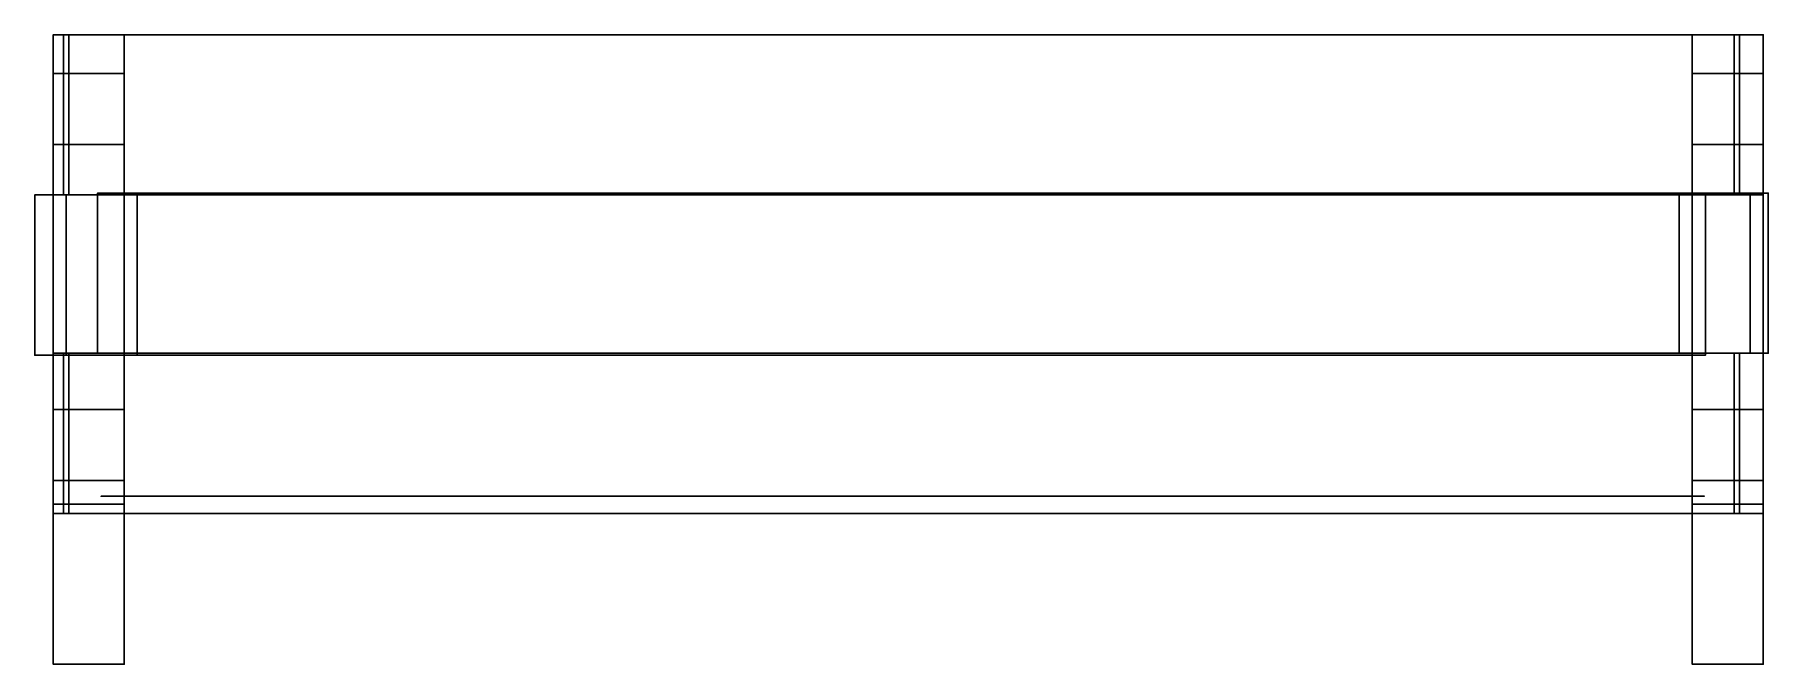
# Model space of a CAD drawing. Header units: metres. Extents: x -295 to 291, y 118 to 331.
import ezdxf

# ---------------------------------------------------------------- set-up
doc = ezdxf.new("R2010")
doc.units = ezdxf.units.M

msp = doc.modelspace()

# ---------------------------------------------------------------- linework, layer by layer
at = {"layer": 'layer1', "color": 1}
for points in [[(-265.10278, 330.68179, 416.38379), (-289.11615, 330.68179, 416.38379), (-289.11615, 276.54147, 416.38379), (-265.10278, 276.54147, 416.38379)], [(-289.11615, 330.68179, 416.38379), (-289.11615, 330.68179, -416.38379), (-289.11615, 276.54147, -416.38379), (-289.11615, 276.54147, 416.38379)], [(-289.11615, 330.68179, -416.38379), (-265.10278, 330.68179, -416.38379), (-265.10278, 276.54147, -416.38379), (-289.11615, 276.54147, -416.38379)], [(-265.10278, 330.68179, -416.38379), (-289.11615, 330.68179, -416.38379), (-289.11615, 330.68179, 416.38379), (-265.10278, 330.68179, 416.38379)], [(-285.61755, 276.54144, -439.61536), (-285.61755, 330.68173, -439.61536), (279.33038, 330.68179, -439.61536), (279.33038, 276.5415, -439.61536)], [(279.33038, 276.5415, -415.60193), (279.33038, 330.68179, -415.60193), (-285.61755, 330.68173, -415.60193), (-285.61755, 276.54144, -415.60193)], [(-285.61755, 330.68173, -415.60193), (279.33038, 330.68179, -415.60193), (279.33038, 330.68179, -439.61536), (-285.61755, 330.68173, -439.61536)], [(-285.61755, 276.54144, -415.60193), (-285.61755, 330.68173, -415.60193), (-285.61755, 330.68173, -439.61536), (-285.61755, 276.54144, -439.61536)], [(281.08899, 330.68185, 427.72839), (-283.85895, 330.68173, 427.72839), (-283.85895, 276.54144, 427.72839), (281.08899, 276.5415, 427.72839)], [(-283.85895, 330.68173, 403.71497), (281.08899, 330.68185, 403.71497), (281.08899, 276.5415, 403.71497), (-283.85895, 276.54144, 403.71497)], [(-283.85895, 330.68173, 403.71497), (-283.85895, 330.68173, 427.72839), (281.08899, 330.68185, 427.72839), (281.08899, 330.68185, 403.71497)], [(-283.85895, 330.68173, 427.72839), (-283.85895, 330.68173, 403.71497), (-283.85895, 276.54144, 403.71497), (-283.85895, 276.54144, 427.72839)], [(-265.10278, 330.68179, -416.38379), (-265.10278, 330.68179, 416.38379), (-265.10278, 276.54147, 416.38379), (-265.10278, 276.54147, -416.38379)], [(289.11615, 276.5415, 404.86035), (289.11615, 330.68179, 404.86035), (265.10272, 330.68179, 404.86035), (265.10272, 276.5415, 404.86035)], [(265.10272, 276.5415, 404.86035), (265.10272, 330.68179, 404.86035), (265.10272, 330.68173, -427.90723), (265.10272, 276.54144, -427.90723)], [(265.10272, 330.68173, -427.90723), (265.10272, 330.68179, 404.86035), (289.11615, 330.68179, 404.86035), (289.11615, 330.68173, -427.90723)], [(265.10272, 276.54144, -427.90723), (265.10272, 330.68173, -427.90723), (289.11615, 330.68173, -427.90723), (289.11615, 276.54144, -427.90723)], [(279.33038, 276.5415, -439.61536), (279.33038, 330.68179, -439.61536), (279.33038, 330.68179, -415.60193), (279.33038, 276.5415, -415.60193)], [(281.08899, 330.68185, 403.71497), (281.08899, 330.68185, 427.72839), (281.08899, 276.5415, 427.72839), (281.08899, 276.5415, 403.71497)], [(289.11615, 276.54144, -427.90723), (289.11615, 330.68173, -427.90723), (289.11615, 330.68179, 404.86035), (289.11615, 276.5415, 404.86035)], [(-289.11615, 180.03381, 402.8241), (-289.11615, 204.02847, 484.32477), (-289.11615, 293.62552, 484.32477), (-289.11615, 317.62015, 402.8241)], [(-289.11615, 317.62015, 402.8241), (-289.11615, 293.62552, 484.32477), (-265.10278, 293.62552, 484.32477), (-265.10278, 317.62015, 402.8241)], [(-265.10278, 317.62015, 402.8241), (-265.10278, 293.62552, 484.32477), (-265.10278, 204.02847, 484.32477), (-265.10278, 180.03381, 402.8241)], [(289.11615, 317.62015, 402.8241), (265.10278, 317.62015, 402.8241), (265.10278, 293.62552, 484.32477), (289.11615, 293.62552, 484.32477)], [(265.10278, 317.62015, 402.8241), (265.10278, 180.03381, 402.8241), (265.10278, 204.02847, 484.32477), (265.10278, 293.62552, 484.32477)], [(289.11615, 180.03381, 402.8241), (289.11615, 317.62015, 402.8241), (289.11615, 293.62552, 484.32477), (289.11615, 204.02847, 484.32477)], [(-265.10278, 204.02847, 484.32477), (-265.10278, 293.62552, 484.32477), (-289.11615, 293.62552, 484.32477), (-289.11615, 204.02847, 484.32477)], [(265.10278, 204.02847, 484.32477), (289.11615, 204.02847, 484.32477), (289.11615, 293.62552, 484.32477), (265.10278, 293.62552, 484.32477)], [(269.56561, 276.51514, 423.37842), (-295.38245, 276.51514, 423.37842), (-295.38245, 222.37477, 423.37842), (269.56561, 222.37483, 423.37842)], [(-295.38245, 276.51514, 423.37842), (-295.38245, 276.51514, 399.36499), (-295.38245, 222.37477, 399.36499), (-295.38245, 222.37477, 423.37842)], [(-295.38245, 276.51514, 399.36499), (269.56561, 276.51514, 399.36499), (269.56561, 222.37483, 399.36499), (-295.38245, 222.37477, 399.36499)], [(-295.38245, 276.51514, 399.36499), (-295.38245, 276.51514, 423.37842), (269.56561, 276.51514, 423.37842), (269.56561, 276.51514, 399.36499)], [(-265.10278, 276.54147, 416.38379), (-289.11615, 276.54147, 416.38379), (-289.11615, 276.54147, -416.38379), (-265.10278, 276.54147, -416.38379)], [(279.33038, 276.5415, -415.60193), (-285.61755, 276.54144, -415.60193), (-285.61755, 276.54144, -439.61536), (279.33038, 276.5415, -439.61536)], [(-260.75281, 276.51514, 404.86029), (-284.76624, 276.51514, 404.86029), (-284.76624, 222.37483, 404.86029), (-260.75281, 222.37483, 404.86029)], [(-284.76624, 276.51514, 404.86029), (-284.76624, 276.51514, -427.90729), (-284.76624, 222.37483, -427.90729), (-284.76624, 222.37483, 404.86029)], [(-284.76624, 276.51514, -427.90729), (-260.75281, 276.51514, -427.90729), (-260.75281, 222.37483, -427.90729), (-284.76624, 222.37483, -427.90729)], [(-260.75281, 276.51514, -427.90729), (-284.76624, 276.51514, -427.90729), (-284.76624, 276.51514, 404.86029), (-260.75281, 276.51514, 404.86029)], [(281.08899, 276.5415, 403.71497), (281.08899, 276.5415, 427.72839), (-283.85895, 276.54144, 427.72839), (-283.85895, 276.54144, 403.71497)], [(-274.09418, 223.03368, -435.26538), (-274.09418, 277.17398, -435.26538), (290.85388, 277.17404, -435.26538), (290.85388, 223.03371, -435.26538)], [(290.85388, 223.03371, -411.25195), (290.85388, 277.17404, -411.25195), (-274.09418, 277.17398, -411.25195), (-274.09418, 223.03368, -411.25195)], [(-274.09418, 277.17398, -411.25195), (290.85388, 277.17404, -411.25195), (290.85388, 277.17404, -435.26538), (-274.09418, 277.17398, -435.26538)], [(-274.09418, 223.03368, -411.25195), (-274.09418, 277.17398, -411.25195), (-274.09418, 277.17398, -435.26538), (-274.09418, 223.03368, -435.26538)], [(-260.75281, 276.51514, -427.90729), (-260.75281, 276.51514, 404.86029), (-260.75281, 222.37483, 404.86029), (-260.75281, 222.37483, -427.90729)], [(284.76617, 223.03371, 416.38379), (284.76617, 277.17404, 416.38379), (260.75281, 277.17404, 416.38379), (260.75281, 223.03371, 416.38379)], [(260.75281, 223.03371, 416.38379), (260.75281, 277.17404, 416.38379), (260.75281, 277.17398, -416.38379), (260.75281, 223.03368, -416.38379)], [(260.75281, 277.17398, -416.38379), (260.75281, 277.17404, 416.38379), (284.76617, 277.17404, 416.38379), (284.76617, 277.17398, -416.38379)], [(260.75281, 223.03368, -416.38379), (260.75281, 277.17398, -416.38379), (284.76617, 277.17398, -416.38379), (284.76617, 223.03368, -416.38379)], [(265.10272, 276.5415, 404.86035), (265.10272, 276.54144, -427.90723), (289.11615, 276.54144, -427.90723), (289.11615, 276.5415, 404.86035)], [(269.56561, 276.51514, 399.36499), (269.56561, 276.51514, 423.37842), (269.56561, 222.37483, 423.37842), (269.56561, 222.37483, 399.36499)], [(284.76617, 223.03368, -416.38379), (284.76617, 277.17398, -416.38379), (284.76617, 277.17404, 416.38379), (284.76617, 223.03371, 416.38379)], [(290.85388, 223.03371, -435.26538), (290.85388, 277.17404, -435.26538), (290.85388, 277.17404, -411.25195), (290.85388, 223.03371, -411.25195)], [(-265.10278, 223.00735, 416.38379), (-289.11615, 223.00735, 416.38379), (-289.11615, 168.86696, 416.38379), (-265.10278, 168.86696, 416.38379)], [(-289.11615, 223.00735, 416.38379), (-289.11615, 223.00735, -416.38379), (-289.11615, 168.86696, -416.38379), (-289.11615, 168.86696, 416.38379)], [(-289.11615, 223.00735, -416.38379), (-265.10278, 223.00735, -416.38379), (-265.10278, 168.86696, -416.38379), (-289.11615, 168.86696, -416.38379)], [(-265.10278, 223.00735, -416.38379), (-289.11615, 223.00735, -416.38379), (-289.11615, 223.00735, 416.38379), (-265.10278, 223.00735, 416.38379)], [(-285.61755, 168.86693, -439.61536), (-285.61755, 223.00732, -439.61536), (279.33038, 223.00735, -439.61536), (279.33038, 168.86697, -439.61536)], [(279.33038, 168.86697, -415.60193), (279.33038, 223.00735, -415.60193), (-285.61755, 223.00732, -415.60193), (-285.61755, 168.86693, -415.60193)], [(-285.61755, 223.00732, -415.60193), (279.33038, 223.00735, -415.60193), (279.33038, 223.00735, -439.61536), (-285.61755, 223.00732, -439.61536)], [(-285.61755, 168.86693, -415.60193), (-285.61755, 223.00732, -415.60193), (-285.61755, 223.00732, -439.61536), (-285.61755, 168.86693, -439.61536)], [(281.08899, 223.00742, 427.72839), (-283.85895, 223.00732, 427.72839), (-283.85895, 168.86691, 427.72839), (281.08899, 168.867, 427.72839)], [(-283.85895, 223.00732, 403.71497), (281.08899, 223.00742, 403.71497), (281.08899, 168.867, 403.71497), (-283.85895, 168.86691, 403.71497)], [(-283.85895, 223.00732, 403.71497), (-283.85895, 223.00732, 427.72839), (281.08899, 223.00742, 427.72839), (281.08899, 223.00742, 403.71497)], [(-283.85895, 223.00732, 427.72839), (-283.85895, 223.00732, 403.71497), (-283.85895, 168.86691, 403.71497), (-283.85895, 168.86691, 427.72839)], [(290.85388, 223.03371, -411.25195), (-274.09418, 223.03368, -411.25195), (-274.09418, 223.03368, -435.26538), (290.85388, 223.03371, -435.26538)], [(-265.10278, 223.00735, -416.38379), (-265.10278, 223.00735, 416.38379), (-265.10278, 168.86696, 416.38379), (-265.10278, 168.86696, -416.38379)], [(260.75281, 223.03371, 416.38379), (260.75281, 223.03368, -416.38379), (284.76617, 223.03368, -416.38379), (284.76617, 223.03371, 416.38379)], [(289.11615, 168.86697, 404.86035), (289.11615, 223.00735, 404.86035), (265.10272, 223.00735, 404.86035), (265.10272, 168.86697, 404.86035)], [(265.10272, 168.86697, 404.86035), (265.10272, 223.00735, 404.86035), (265.10272, 223.00732, -427.90723), (265.10272, 168.86693, -427.90723)], [(265.10272, 223.00732, -427.90723), (265.10272, 223.00735, 404.86035), (289.11615, 223.00735, 404.86035), (289.11615, 223.00732, -427.90723)], [(265.10272, 168.86693, -427.90723), (265.10272, 223.00732, -427.90723), (289.11615, 223.00732, -427.90723), (289.11615, 168.86693, -427.90723)], [(279.33038, 168.86697, -439.61536), (279.33038, 223.00735, -439.61536), (279.33038, 223.00735, -415.60193), (279.33038, 168.86697, -415.60193)], [(281.08899, 223.00742, 403.71497), (281.08899, 223.00742, 427.72839), (281.08899, 168.867, 427.72839), (281.08899, 168.867, 403.71497)], [(289.11615, 168.86693, -427.90723), (289.11615, 223.00732, -427.90723), (289.11615, 223.00735, 404.86035), (289.11615, 168.86697, 404.86035)], [(269.56561, 222.37483, 399.36499), (269.56561, 222.37483, 423.37842), (-295.38245, 222.37477, 423.37842), (-295.38245, 222.37477, 399.36499)], [(-260.75281, 222.37483, 404.86029), (-284.76624, 222.37483, 404.86029), (-284.76624, 222.37483, -427.90729), (-260.75281, 222.37483, -427.90729)], [(-265.10278, 180.03381, 402.8241), (-265.10278, 204.02847, 484.32477), (-289.11615, 204.02847, 484.32477), (-289.11615, 180.03381, 402.8241)], [(265.10278, 180.03381, 402.8241), (289.11615, 180.03381, 402.8241), (289.11615, 204.02847, 484.32477), (265.10278, 204.02847, 484.32477)], [(-265.10278, 172.04181, -189.08064), (-289.11615, 172.04181, -189.08064), (-289.11615, 117.90143, -213.07529), (-265.10278, 117.90143, -213.07529)], [(-289.11615, 172.04181, -189.08064), (-289.11615, 172.04181, -326.66696), (-289.11615, 117.90143, -302.67233), (-289.11615, 117.90143, -213.07529)], [(-289.11615, 172.04181, -326.66696), (-265.10278, 172.04181, -326.66696), (-265.10278, 117.90143, -302.67233), (-289.11615, 117.90143, -302.67233)], [(-265.10278, 172.04181, 189.08064), (-265.10278, 117.90143, 213.07529), (-289.11615, 117.90143, 213.07529), (-289.11615, 172.04181, 189.08064)], [(-289.11615, 172.04181, 189.08064), (-289.11615, 117.90143, 213.07529), (-289.11615, 117.90143, 302.67233), (-289.11615, 172.04181, 326.66696)], [(-289.11615, 172.04181, 326.66696), (-289.11615, 117.90143, 302.67233), (-265.10278, 117.90143, 302.67233), (-265.10278, 172.04181, 326.66696)], [(269.22372, 174.68292, -429.17917), (-272.9213, 174.68292, -429.17917), (-272.9213, 174.68292, 426.08624), (269.22372, 174.68292, 426.08624)], [(269.22372, 174.68292, 426.08624), (-272.9213, 174.68292, 426.08624), (-272.9213, 174.68292, -429.17917), (269.22372, 174.68292, -429.17917)], [(-265.10278, 172.04181, -326.66696), (-265.10278, 172.04181, -189.08064), (-265.10278, 117.90143, -213.07529), (-265.10278, 117.90143, -302.67233)], [(-265.10278, 172.04181, 326.66696), (-265.10278, 117.90143, 302.67233), (-265.10278, 117.90143, 213.07529), (-265.10278, 172.04181, 189.08064)], [(265.10278, 172.04181, -189.08064), (265.10278, 117.90143, -213.07529), (289.11615, 117.90143, -213.07529), (289.11615, 172.04181, -189.08064)], [(289.11615, 172.04181, -326.66696), (289.11615, 117.90143, -302.67233), (265.10278, 117.90143, -302.67233), (265.10278, 172.04181, -326.66696)], [(265.10278, 172.04181, -326.66696), (265.10278, 117.90143, -302.67233), (265.10278, 117.90143, -213.07529), (265.10278, 172.04181, -189.08064)], [(265.10278, 172.04181, 189.08064), (289.11615, 172.04181, 189.08064), (289.11615, 117.90143, 213.07529), (265.10278, 117.90143, 213.07529)], [(289.11615, 172.04181, 326.66696), (265.10278, 172.04181, 326.66696), (265.10278, 117.90143, 302.67233), (289.11615, 117.90143, 302.67233)], [(265.10278, 172.04181, 326.66696), (265.10278, 172.04181, 189.08064), (265.10278, 117.90143, 213.07529), (265.10278, 117.90143, 302.67233)], [(289.11615, 172.04181, -189.08064), (289.11615, 117.90143, -213.07529), (289.11615, 117.90143, -302.67233), (289.11615, 172.04181, -326.66696)], [(289.11615, 172.04181, 189.08064), (289.11615, 172.04181, 326.66696), (289.11615, 117.90143, 302.67233), (289.11615, 117.90143, 213.07529)], [(-265.10278, 168.86696, 416.38379), (-289.11615, 168.86696, 416.38379), (-289.11615, 168.86696, -416.38379), (-265.10278, 168.86696, -416.38379)], [(279.33038, 168.86697, -415.60193), (-285.61755, 168.86693, -415.60193), (-285.61755, 168.86693, -439.61536), (279.33038, 168.86697, -439.61536)], [(281.08899, 168.867, 403.71497), (281.08899, 168.867, 427.72839), (-283.85895, 168.86691, 427.72839), (-283.85895, 168.86691, 403.71497)], [(265.10272, 168.86697, 404.86035), (265.10272, 168.86693, -427.90723), (289.11615, 168.86693, -427.90723), (289.11615, 168.86697, 404.86035)], [(-265.10278, 117.90143, -213.07529), (-289.11615, 117.90143, -213.07529), (-289.11615, 117.90143, -302.67233), (-265.10278, 117.90143, -302.67233)], [(-265.10278, 117.90143, 213.07529), (-265.10278, 117.90143, 302.67233), (-289.11615, 117.90143, 302.67233), (-289.11615, 117.90143, 213.07529)], [(265.10278, 117.90143, -213.07529), (265.10278, 117.90143, -302.67233), (289.11615, 117.90143, -302.67233), (289.11615, 117.90143, -213.07529)], [(265.10278, 117.90143, 213.07529), (289.11615, 117.90143, 213.07529), (289.11615, 117.90143, 302.67233), (265.10278, 117.90143, 302.67233)]]:
    msp.add_3dface(points, dxfattribs=at)

doc.saveas('drawing.dxf')
